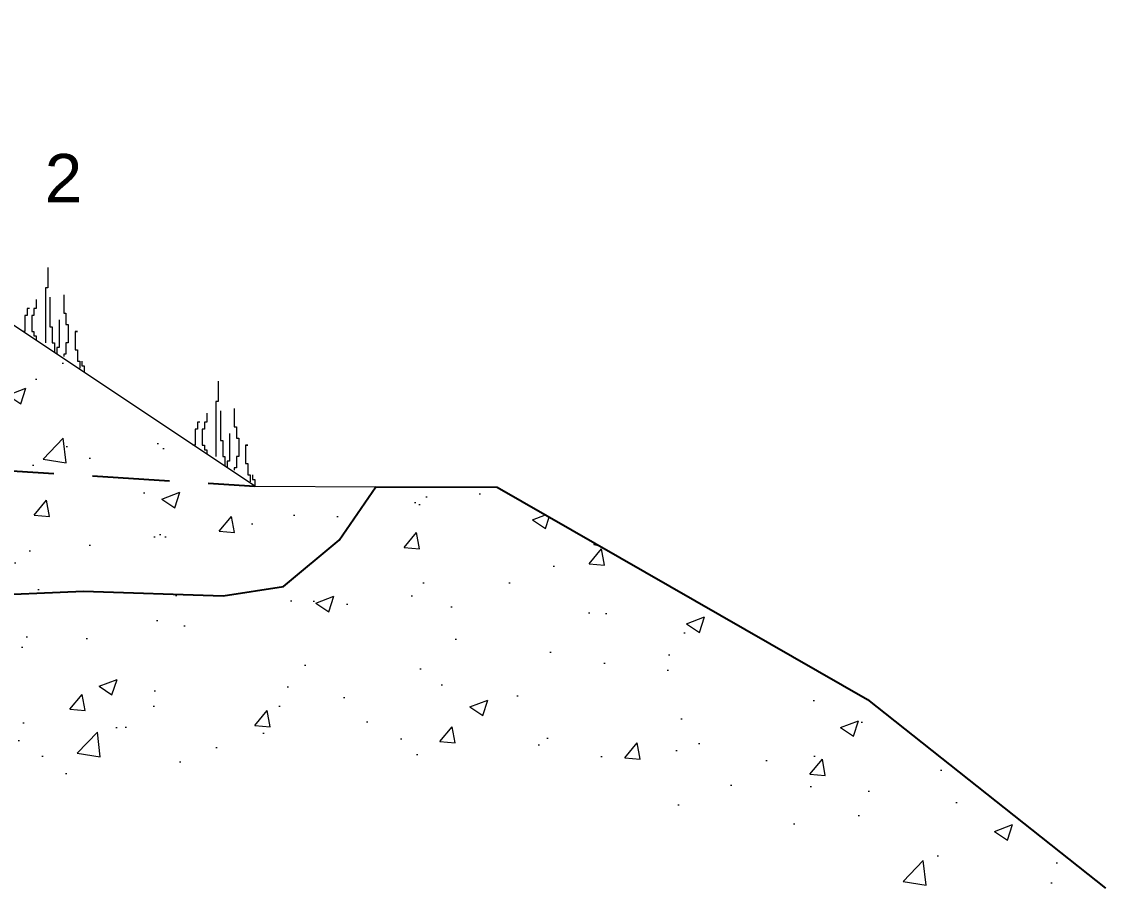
# Model space of a CAD drawing. Extents: x 109417 to 110207, y -57085 to -56659.
# Drawn here: x 109938.19 to 109980.2, y -56841.18 to -56807.6 of the extents above; entities that cross this region are included whole.
import ezdxf

# ---------------------------------------------------------------- set-up
doc = ezdxf.new("R2010")
doc.units = 0
doc.header["$MEASUREMENT"] = 0
doc.linetypes.add('TRATTEGGIATA', pattern=[0.75, 0.5, -0.25])
for name, color, linetype in [('Contorno lago', 150, 'Continuous'), ('LIN010CO', 2, 'Continuous'), ('LIN050CO', 3, 'Continuous'), ('LINCOLO-ROSSO-025', 10, 'Continuous'), ('LINCOLO-ROSSO-050', 20, 'Continuous'), ('TEXT035', 1, 'Continuous')]:
    doc.layers.add(name, color=color, linetype=linetype)
doc.styles.add('ARIAL', font='arial.ttf')
pattern_1 = [(50, (109853.772, -56634.284), (7.1726, -0.62752), [0.75, -8.25]), (355, (109853.772, -56634.284), (-1.38751, 7.52192), [0.6, -6.6]), (100.4514, (109854.37, -56634.3364), (5.7851, 6.8944), [0.6374, -7.01142]), (46.184, (109853.772, -56632.284), (10.6724, -1.6552), [1.125, -12.375]), (96.6356, (109854.662, -56632.422), (9.34663, 9.7412), [0.9561, -10.51713]), (351.184, (109853.772, -56632.284), (9.3466, 9.7412), [0.9, -9.9]), (21, (109854.772, -56632.784), (5.96907, -4.02619), [0.75, -8.25]), (326, (109854.772, -56632.784), (2.43315, 7.2515), [0.6, -6.6]), (71.4514, (109855.2696, -56633.12), (8.40223, 3.2253), [0.6374, -7.01142]), (37.5, (109853.7722, -56634.2841), (0.121599, 3.328939), [0, -6.52, 0, -6.7, 0, -6.625]), (7.5, (109853.7722, -56634.284), (2.630695, 3.944117), [0, -3.82, 0, -6.37, 0, -2.525]), (327.5, (109851.5422, -56634.2841), (5.338224, -0.22555), [0, -2.5, 0, -7.8, 0, -10.35]), (317.5, (109850.542, -56634.284), (5.83186, 1.00105), [0, -3.25, 0, -5.18, 0, -7.35])]

msp = doc.modelspace()

# ---------------------------------------------------------------- hatches: boundary and pattern name
at = {"layer": 'Contorno lago', "linetype": 'Continuous', "lineweight": 0}
h = msp.add_hatch(dxfattribs=at)
h.set_pattern_fill('AR-CONC', color=256, style=0)
h.set_pattern_definition([(50, (109545.043, -57061.467), (7.1726, -0.62752), [0.75, -8.25]), (355, (109545.043, -57061.467), (-1.38751, 7.52192), [0.6, -6.6]), (100.4514, (109545.641, -57061.519), (5.78509, 6.8944), [0.6374, -7.01142]), (46.1842, (109545.043, -57059.467), (10.67241, -1.65519), [1.125, -12.375]), (96.6356, (109545.933, -57059.605), (9.34663, 9.74118), [0.9561, -10.51713]), (351.1842, (109545.043, -57059.467), (9.34662, 9.74119), [0.9, -9.9]), (21, (109546.043, -57059.967), (5.96907, -4.02619), [0.75, -8.25]), (326, (109546.043, -57059.967), (2.43315, 7.2515), [0.6, -6.6]), (71.4514, (109546.541, -57060.3025), (8.40223, 3.2253), [0.6374, -7.01142]), (37.5, (109545.0432, -57061.467), (0.121599, 3.328939), [0, -6.52, 0, -6.7, 0, -6.625]), (7.5, (109545.0432, -57061.467), (2.630695, 3.944117), [0, -3.82, 0, -6.37, 0, -2.525]), (327.5, (109542.8132, -57061.467), (5.338224, -0.225549), [0, -2.5, 0, -7.8, 0, -10.35]), (317.5, (109541.8132, -57061.467), (5.83186, 1.00105), [0, -3.25, 0, -5.18, 0, -7.35])])
h.paths.add_polyline_path([(109951.926, -56825.622), (109947.229, -56825.603), (109950.439, -56827.743), (109950.501, -56827.691)])
at = {"layer": 'LIN010CO', "linetype": 'Continuous', "lineweight": 0}
h = msp.add_hatch(dxfattribs=at)
h.set_pattern_fill('AR-CONC', color=256, style=0)
h.set_pattern_definition(pattern_1)
h.paths.add_polyline_path([(109970.983, -56833.863), (109956.623, -56825.641), (109951.926, -56825.622), (109950.457, -56827.755), (109950.439, -56827.743), (109948.34, -56829.492), (109945.999, -56829.852), (109940.597, -56829.672), (109932.132, -56830.032), (109922.913, -56829.492), (109917.511, -56829.672), (109910.127, -56829.492), (109905.085, -56829.852), (109897.521, -56829.312), (109891.038, -56828.951), (109877.859, -56829.781), (109874.341, -56827.178), (109872.787, -56824.953), (109864.915, -56825.603), (109865.235, -56833.112), (109865.504, -56836.87), (109873.022, -56837.407), (109882.419, -56836.065), (109889.669, -56837.139), (109904.168, -56837.676), (109909.807, -56836.87), (109920.547, -56836.333), (109930.213, -56836.602), (109943.101, -56837.407), (109950.121, -56836.358), (109958.941, -56835.57), (109969.867, -56841.18), (109980.204, -56841.18)])
at = {"layer": 'LINCOLO-ROSSO-025', "linetype": 'Continuous', "lineweight": 0}
h = msp.add_hatch(dxfattribs=at)
h.set_pattern_fill('AR-CONC', color=256, style=0)
h.set_pattern_definition(pattern_1)
h.paths.add_polyline_path([(109920.229, -56807.603), (109905.229, -56807.603), (109878.229, -56825.603), (109883.995, -56825.815), (109891.409, -56824.953), (109900.547, -56826.16), (109912.112, -56825.124), (109926.078, -56826.158), (109936.967, -56824.952), (109947.229, -56825.603)])
h.paths.add_polyline_path([(109947.229, -56825.603), (109936.967, -56824.952), (109926.078, -56826.158), (109912.112, -56825.124), (109900.547, -56826.16), (109891.409, -56824.953), (109883.995, -56825.815), (109878.229, -56825.603), (109875.064, -56827.713), (109877.859, -56829.781), (109891.038, -56828.951), (109897.521, -56829.312), (109905.085, -56829.852), (109910.127, -56829.492), (109917.511, -56829.672), (109922.913, -56829.492), (109932.132, -56830.032), (109940.597, -56829.672), (109945.999, -56829.852), (109948.34, -56829.492), (109950.439, -56827.743)])

# ---------------------------------------------------------------- linework, layer by layer
at = {"layer": 'LIN010CO', "linetype": 'Continuous', "lineweight": 0}
for p, q in [((109939.203, -56817.121, 322.711), (109939.203, -56817.918, 322.711)), ((109939.203, -56817.918, 322.711), (109939.114, -56817.918, 322.711)), ((109939.114, -56817.918, 322.711), (109939.114, -56820.046, 322.711)), ((109939.291, -56818.273, 322.711), (109939.291, -56819.425, 322.711)), ((109939.823, -56818.184, 322.711), (109939.823, -56818.893, 322.711)), ((109938.759, -56818.362, 322.711), (109938.759, -56818.716, 322.711)), ((109938.405, -56818.982, 322.711), (109938.316, -56818.982, 322.711)), ((109938.316, -56818.982, 322.711), (109938.316, -56819.602, 322.711)), ((109938.493, -56818.716, 322.711), (109938.405, -56818.716, 322.711)), ((109938.405, -56818.716, 322.711), (109938.405, -56818.982, 322.711)), ((109938.671, -56818.982, 322.711), (109938.582, -56818.982, 322.711)), ((109938.582, -56818.982, 322.711), (109938.582, -56819.602, 322.711)), ((109938.759, -56818.716, 322.711), (109938.671, -56818.716, 322.711)), ((109938.671, -56818.716, 322.711), (109938.671, -56818.982, 322.711)), ((109939.823, -56818.893, 322.711), (109939.912, -56818.893, 322.711)), ((109939.912, -56818.893, 322.711), (109939.912, -56819.337, 322.711)), ((109939.291, -56819.425, 322.711), (109939.38, -56819.425, 322.711)), ((109939.38, -56819.425, 322.711), (109939.38, -56820.046, 322.711)), ((109939.646, -56819.159, 322.711), (109939.646, -56820.223, 322.711)), ((109939.912, -56819.337, 322.711), (109940, -56819.337, 322.711)), ((109940, -56819.337, 322.711), (109940, -56820.046, 322.711)), ((109938.316, -56819.602, 322.711), (109938.227, -56819.602, 322.711)), ((109938.582, -56819.602, 322.711), (109938.671, -56819.602, 322.711)), ((109938.671, -56819.602, 322.711), (109938.671, -56819.78, 322.711)), ((109938.671, -56819.78, 322.711), (109938.759, -56819.78, 322.711)), ((109938.759, -56819.78, 322.711), (109938.759, -56819.956, 322.711)), ((109940.355, -56819.602, 322.711), (109940.266, -56819.602, 322.711)), ((109940.266, -56819.602, 322.711), (109940.355, -56819.602, 322.711)), ((109940.355, -56819.602, 322.711), (109940.266, -56819.602, 322.711)), ((109940.266, -56819.602, 322.711), (109940.266, -56820.311, 322.711)), ((109939.38, -56820.046, 322.711), (109939.468, -56820.046, 322.711)), ((109939.468, -56820.046, 322.711), (109939.468, -56820.4, 322.711)), ((109939.646, -56820.223, 322.711), (109939.557, -56820.223, 322.711)), ((109939.557, -56820.223, 322.711), (109939.557, -56820.489, 322.711)), ((109940, -56820.046, 322.711), (109939.912, -56820.046, 322.711)), ((109939.912, -56820.046, 322.711), (109939.912, -56820.489, 322.711)), ((109940.266, -56820.311, 322.711), (109940.355, -56820.311, 322.711)), ((109940.355, -56820.311, 322.711), (109940.355, -56820.755, 322.711)), ((109939.912, -56820.489, 322.711), (109939.823, -56820.489, 322.711)), ((109939.823, -56820.489, 322.711), (109939.823, -56820.577, 322.711)), ((109940.355, -56820.755, 322.711), (109940.444, -56820.755, 322.711)), ((109940.444, -56820.755, 322.711), (109940.444, -56821.021, 322.711)), ((109940.532, -56820.755, 322.711), (109940.532, -56820.932, 322.711)), ((109940.532, -56820.932, 322.711), (109940.621, -56820.932, 322.711)), ((109940.621, -56820.932, 322.711), (109940.621, -56821.198, 322.711)), ((109945.81, -56821.526, 322.711), (109945.81, -56822.323, 322.711)), ((109945.81, -56822.323, 322.711), (109945.722, -56822.323, 322.711)), ((109945.722, -56822.323, 322.711), (109945.722, -56824.451, 322.711)), ((109945.367, -56822.767, 322.711), (109945.367, -56823.121, 322.711)), ((109945.899, -56822.678, 322.711), (109945.899, -56823.83, 322.711)), ((109946.431, -56822.589, 322.711), (109946.431, -56823.298, 322.711)), ((109945.101, -56823.121, 322.711), (109945.012, -56823.121, 322.711)), ((109945.012, -56823.121, 322.711), (109945.012, -56823.387, 322.711)), ((109945.367, -56823.121, 322.711), (109945.278, -56823.121, 322.711)), ((109945.278, -56823.121, 322.711), (109945.278, -56823.387, 322.711)), ((109946.431, -56823.298, 322.711), (109946.519, -56823.298, 322.711)), ((109946.519, -56823.298, 322.711), (109946.519, -56823.742, 322.711)), ((109945.012, -56823.387, 322.711), (109944.924, -56823.387, 322.711)), ((109944.924, -56823.387, 322.711), (109944.924, -56824.008, 322.711)), ((109945.278, -56823.387, 322.711), (109945.19, -56823.387, 322.711)), ((109945.19, -56823.387, 322.711), (109945.19, -56824.008, 322.711)), ((109946.253, -56823.564, 322.711), (109946.253, -56824.628, 322.711)), ((109944.924, -56824.008, 322.711), (109944.835, -56824.008, 322.711)), ((109945.19, -56824.008, 322.711), (109945.278, -56824.008, 322.711)), ((109945.278, -56824.008, 322.711), (109945.278, -56824.185, 322.711)), ((109945.899, -56823.83, 322.711), (109945.987, -56823.83, 322.711)), ((109945.987, -56823.83, 322.711), (109945.987, -56824.451, 322.711)), ((109946.519, -56823.742, 322.711), (109946.608, -56823.742, 322.711)), ((109946.608, -56823.742, 322.711), (109946.608, -56824.451, 322.711)), ((109946.963, -56824.008, 322.711), (109946.874, -56824.008, 322.711)), ((109946.874, -56824.008, 322.711), (109946.963, -56824.008, 322.711)), ((109946.963, -56824.008, 322.711), (109946.874, -56824.008, 322.711)), ((109946.874, -56824.008, 322.711), (109946.874, -56824.717, 322.711)), ((109945.278, -56824.185, 322.711), (109945.367, -56824.185, 322.711)), ((109945.367, -56824.185, 322.711), (109945.367, -56824.361, 322.711)), ((109945.987, -56824.451, 322.711), (109946.076, -56824.451, 322.711)), ((109946.076, -56824.451, 322.711), (109946.076, -56824.805, 322.711)), ((109946.608, -56824.451, 322.711), (109946.519, -56824.451, 322.711)), ((109946.519, -56824.451, 322.711), (109946.519, -56824.894, 322.711)), ((109946.253, -56824.628, 322.711), (109946.165, -56824.628, 322.711)), ((109946.165, -56824.628, 322.711), (109946.165, -56824.894, 322.711)), ((109946.519, -56824.894, 322.711), (109946.431, -56824.894, 322.711)), ((109946.431, -56824.894, 322.711), (109946.431, -56824.983, 322.711)), ((109946.874, -56824.717, 322.711), (109946.963, -56824.717, 322.711)), ((109946.963, -56824.717, 322.711), (109946.963, -56825.16, 322.711)), ((109946.963, -56825.16, 322.711), (109947.051, -56825.16, 322.711)), ((109947.051, -56825.16, 322.711), (109947.051, -56825.426, 322.711)), ((109947.14, -56825.16, 322.711), (109947.14, -56825.337, 322.711)), ((109947.14, -56825.337, 322.711), (109947.229, -56825.337, 322.711)), ((109947.229, -56825.337, 322.711), (109947.229, -56825.603, 322.711))]:
    msp.add_line(p, q, dxfattribs=at)
at = {"layer": 'LIN010CO', "linetype": 'TRATTEGGIATA', "ltscale": 6, "elevation": 322.711, "flags": 128}
msp.add_lwpolyline([(109878.229, -56825.603), (109878.229, -56825.603), (109883.995, -56825.815), (109891.409, -56824.953), (109900.547, -56826.16), (109912.112, -56825.124), (109926.078, -56826.158), (109936.967, -56824.952), (109947.229, -56825.603)], dxfattribs=at)
at = {"layer": 'LIN050CO', "elevation": 322.711, "flags": 128}
for points in [[(109872.787, -56824.953), (109874.341, -56827.178), (109877.859, -56829.781), (109891.038, -56828.951), (109897.521, -56829.312), (109905.085, -56829.852), (109910.127, -56829.492), (109917.511, -56829.672), (109922.913, -56829.492), (109932.132, -56830.032), (109940.597, -56829.672), (109945.999, -56829.852), (109948.34, -56829.492), (109950.501, -56827.691), (109951.926, -56825.622)], [(109951.926, -56825.622), (109956.623, -56825.641), (109970.983, -56833.863), (109980.204, -56841.18)]]:
    msp.add_lwpolyline(points, dxfattribs=at)
at = {"layer": 'LINCOLO-ROSSO-050', "linetype": 'Continuous', "lineweight": 0}
msp.add_line((109947.229, -56825.603, 322.711), (109920.229, -56807.603, 322.711), dxfattribs=at)
at = {"layer": 'LINCOLO-ROSSO-050', "linetype": 'Continuous', "lineweight": 0, "elevation": 322.711, "flags": 128}
msp.add_lwpolyline([(109947.229, -56825.603), (109951.926, -56825.622)], dxfattribs=at)

# ---------------------------------------------------------------- texts
at = {"layer": 'TEXT035', "style": 'ARIAL'}
msp.add_text('2', height=1.875, rotation=0, dxfattribs=at).set_placement((109939.087, -56814.604))

doc.saveas('drawing.dxf')
